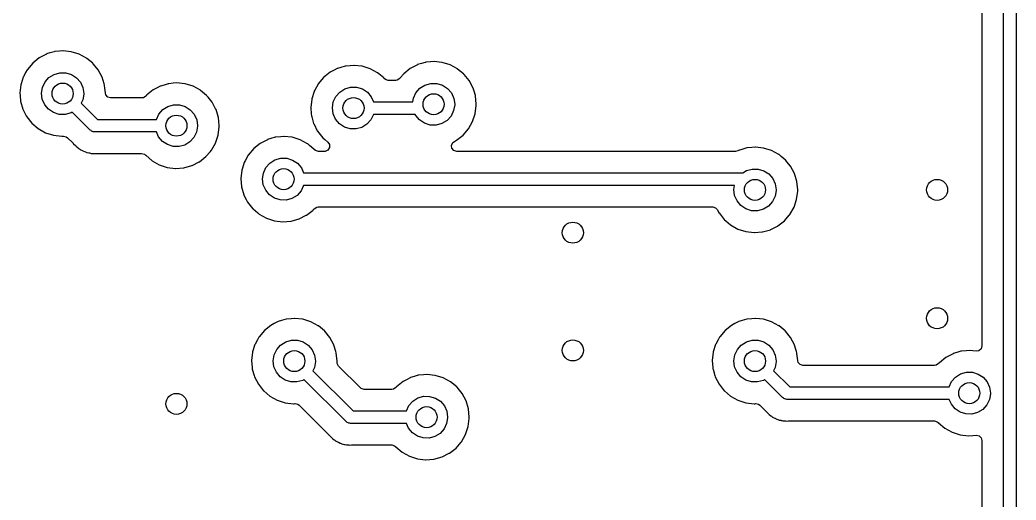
# Model space of a CAD drawing. Extents: x 123.2 to 169.8, y -144.8 to -46.7.
# Drawn here: x 146.15 to 169.77, y -130.3 to -118.9 of the extents above; entities that cross this region are included whole.
import ezdxf

# ---------------------------------------------------------------- set-up
doc = ezdxf.new("R2010")
doc.units = 0
doc.layers.add('BLACK', color=7, linetype='CONTINUOUS')

msp = doc.modelspace()

# ---------------------------------------------------------------- linework, layer by layer
at = {"layer": 'BLACK', "linetype": 'CONTINUOUS'}
for p, q in [((169.766, -71.318), (169.766, -138.232)), ((169.466, -138.17), (169.466, -71.3801)), ((168.957, -91.0876), (168.957, -126.64)), ((146.777, -119.713), (146.686, -119.761)), ((146.782, -119.71), (146.777, -119.713)), ((146.777, -119.713), (146.777, -119.713)), ((146.861, -119.687), (146.782, -119.71)), ((146.966, -119.656), (146.861, -119.687)), ((146.972, -119.655), (146.966, -119.656)), ((146.966, -119.656), (146.966, -119.656)), ((146.978, -119.654), (146.972, -119.655)), ((147.087, -119.644), (146.978, -119.654)), ((146.978, -119.654), (146.978, -119.654)), ((147.169, -119.637), (147.087, -119.644)), ((147.175, -119.637), (147.169, -119.637)), ((147.36, -119.657), (147.175, -119.637)), ((147.175, -119.637), (147.175, -119.637)), ((147.366, -119.657), (147.36, -119.657)), ((147.36, -119.657), (147.36, -119.657)), ((147.555, -119.716), (147.366, -119.657)), ((147.729, -119.81), (147.555, -119.716)), ((146.453, -119.926), (146.326, -120.077)), ((146.607, -119.802), (146.453, -119.926)), ((146.686, -119.761), (146.607, -119.802)), ((147.733, -119.814), (147.729, -119.81)), ((147.875, -119.931), (147.733, -119.814)), ((147.733, -119.814), (147.733, -119.814)), ((147.881, -119.936), (147.875, -119.931)), ((147.885, -119.941), (147.881, -119.936)), ((147.936, -120.003), (147.885, -119.941)), ((147.885, -119.941), (147.885, -119.941)), ((155.571, -119.967), (155.48, -120.015)), ((155.576, -119.964), (155.571, -119.967)), ((155.571, -119.967), (155.571, -119.967)), ((155.673, -119.936), (155.576, -119.964)), ((155.76, -119.91), (155.673, -119.936)), ((155.766, -119.909), (155.76, -119.91)), ((155.76, -119.91), (155.76, -119.91)), ((155.772, -119.908), (155.766, -119.909)), ((155.881, -119.898), (155.772, -119.908)), ((155.772, -119.908), (155.772, -119.908)), ((155.963, -119.891), (155.881, -119.898)), ((155.969, -119.891), (155.963, -119.891)), ((156.154, -119.911), (155.969, -119.891)), ((155.969, -119.891), (155.969, -119.891)), ((156.16, -119.911), (156.154, -119.911)), ((156.154, -119.911), (156.154, -119.911)), ((156.349, -119.97), (156.16, -119.911)), ((156.523, -120.064), (156.349, -119.97)), ((146.285, -120.151), (146.231, -120.251)), ((146.323, -120.083), (146.285, -120.151)), ((146.326, -120.077), (146.323, -120.083)), ((146.323, -120.083), (146.323, -120.083)), ((146.838, -120.269), (146.958, -120.194)), ((146.958, -120.194), (147.094, -120.155)), ((147.094, -120.155), (147.236, -120.155)), ((147.236, -120.155), (147.372, -120.196)), ((147.372, -120.196), (147.491, -120.273)), ((148.006, -120.089), (147.936, -120.003)), ((148.099, -120.264), (148.006, -120.089)), ((153.502, -120.146), (153.348, -120.27)), ((153.601, -120.095), (153.502, -120.146)), ((153.672, -120.057), (153.601, -120.095)), ((153.677, -120.055), (153.672, -120.057)), ((153.672, -120.057), (153.672, -120.057)), ((153.756, -120.031), (153.677, -120.055)), ((153.861, -120), (153.756, -120.031)), ((153.867, -119.999), (153.861, -120)), ((153.861, -120), (153.861, -120)), ((153.873, -119.998), (153.867, -119.999)), ((153.982, -119.988), (153.873, -119.998)), ((153.873, -119.998), (153.873, -119.998)), ((154.064, -119.981), (153.982, -119.988)), ((154.07, -119.981), (154.064, -119.981)), ((154.255, -120.001), (154.07, -119.981)), ((154.07, -119.981), (154.07, -119.981)), ((154.261, -120.001), (154.255, -120.001)), ((154.255, -120.001), (154.255, -120.001)), ((154.45, -120.06), (154.261, -120.001)), ((154.624, -120.154), (154.45, -120.06)), ((154.628, -120.158), (154.624, -120.154)), ((154.661, -120.185), (154.628, -120.158)), ((154.628, -120.158), (154.628, -120.158)), ((154.776, -120.28), (154.661, -120.185)), ((155.247, -120.18), (155.166, -120.276)), ((155.401, -120.056), (155.247, -120.18)), ((155.48, -120.015), (155.401, -120.056)), ((156.527, -120.068), (156.523, -120.064)), ((156.669, -120.185), (156.527, -120.068)), ((156.527, -120.068), (156.527, -120.068)), ((156.675, -120.19), (156.669, -120.185)), ((156.679, -120.195), (156.675, -120.19)), ((156.72, -120.245), (156.679, -120.195)), ((156.679, -120.195), (156.679, -120.195)), ((146.171, -120.439), (146.149, -120.636)), ((146.177, -120.421), (146.171, -120.439)), ((146.229, -120.257), (146.177, -120.421)), ((146.231, -120.251), (146.229, -120.257)), ((146.229, -120.257), (146.229, -120.257)), ((146.684, -120.504), (146.744, -120.375)), ((146.744, -120.375), (146.838, -120.269)), ((147.491, -120.273), (147.583, -120.381)), ((147.583, -120.381), (147.642, -120.51)), ((148.121, -120.338), (148.099, -120.264)), ((148.146, -120.421), (148.121, -120.338)), ((148.156, -120.453), (148.146, -120.421)), ((149.664, -120.418), (149.566, -120.447)), ((149.67, -120.417), (149.664, -120.418)), ((149.664, -120.418), (149.664, -120.418)), ((149.676, -120.416), (149.67, -120.417)), ((149.785, -120.406), (149.676, -120.416)), ((149.676, -120.416), (149.676, -120.416)), ((149.867, -120.399), (149.785, -120.406)), ((149.873, -120.399), (149.867, -120.399)), ((150.058, -120.419), (149.873, -120.399)), ((149.873, -120.399), (149.873, -120.399)), ((150.064, -120.419), (150.058, -120.419)), ((150.058, -120.419), (150.058, -120.419)), ((150.253, -120.478), (150.064, -120.419)), ((153.218, -120.427), (153.14, -120.568)), ((153.221, -120.422), (153.218, -120.427)), ((153.218, -120.427), (153.218, -120.427)), ((153.348, -120.27), (153.221, -120.422)), ((154.78, -120.285), (154.776, -120.28)), ((154.784, -120.289), (154.78, -120.285)), ((154.78, -120.285), (154.78, -120.285)), ((154.813, -120.316), (154.784, -120.289)), ((154.881, -120.336), (154.813, -120.316)), ((155.058, -120.336), (154.881, -120.336)), ((155.095, -120.33), (155.058, -120.336)), ((155.154, -120.291), (155.095, -120.33)), ((155.166, -120.276), (155.154, -120.291)), ((155.752, -120.448), (155.888, -120.409)), ((155.888, -120.409), (156.03, -120.409)), ((156.03, -120.409), (156.166, -120.45)), ((156.8, -120.343), (156.72, -120.245)), ((156.893, -120.518), (156.8, -120.343)), ((146.149, -120.636), (146.149, -120.642)), ((146.149, -120.642), (146.154, -120.694)), ((146.662, -120.644), (146.684, -120.504)), ((146.68, -120.784), (146.662, -120.644)), ((147.662, -120.662), (147.638, -120.802)), ((147.642, -120.51), (147.662, -120.65)), ((147.662, -120.65), (147.662, -120.662)), ((148.157, -120.459), (148.156, -120.453)), ((148.163, -120.524), (148.157, -120.459)), ((148.157, -120.459), (148.157, -120.459)), ((148.174, -120.636), (148.163, -120.524)), ((148.174, -120.64), (148.174, -120.636)), ((148.185, -120.68), (148.174, -120.64)), ((148.232, -120.733), (148.185, -120.68)), ((149.305, -120.564), (149.151, -120.688)), ((149.404, -120.512), (149.305, -120.564)), ((149.475, -120.475), (149.404, -120.512)), ((149.48, -120.472), (149.475, -120.475)), ((149.475, -120.475), (149.475, -120.475)), ((149.566, -120.447), (149.48, -120.472)), ((150.427, -120.572), (150.253, -120.478)), ((150.431, -120.576), (150.427, -120.572)), ((150.574, -120.694), (150.431, -120.576)), ((150.431, -120.576), (150.431, -120.576)), ((153.124, -120.601), (153.068, -120.778)), ((153.126, -120.595), (153.124, -120.601)), ((153.124, -120.601), (153.124, -120.601)), ((153.14, -120.568), (153.126, -120.595)), ((153.639, -120.72), (153.733, -120.613)), ((153.733, -120.613), (153.853, -120.538)), ((153.853, -120.538), (153.989, -120.499)), ((153.989, -120.499), (154.131, -120.5)), ((154.131, -120.5), (154.267, -120.54)), ((154.267, -120.54), (154.386, -120.617)), ((154.386, -120.617), (154.478, -120.725)), ((155.478, -120.758), (155.538, -120.629)), ((155.538, -120.629), (155.632, -120.523)), ((155.632, -120.523), (155.752, -120.448)), ((156.166, -120.45), (156.285, -120.527)), ((156.285, -120.527), (156.377, -120.635)), ((156.377, -120.635), (156.436, -120.764)), ((156.915, -120.59), (156.893, -120.518)), ((156.946, -120.694), (156.915, -120.59)), ((146.154, -120.694), (146.165, -120.833)), ((146.165, -120.833), (146.22, -121.023)), ((146.738, -120.914), (146.68, -120.784)), ((146.829, -121.023), (146.738, -120.914)), ((147.638, -120.802), (147.602, -120.878)), ((147.602, -120.878), (147.986, -121.262)), ((148.3, -120.753), (148.232, -120.733)), ((149.037, -120.753), (148.3, -120.753)), ((149.075, -120.748), (149.037, -120.753)), ((149.134, -120.708), (149.075, -120.748)), ((149.147, -120.693), (149.134, -120.708)), ((149.151, -120.688), (149.147, -120.693)), ((149.656, -120.956), (149.792, -120.917)), ((149.792, -120.917), (149.934, -120.917)), ((149.934, -120.917), (150.07, -120.958)), ((150.579, -120.698), (150.574, -120.694)), ((150.583, -120.703), (150.579, -120.698)), ((150.608, -120.733), (150.583, -120.703)), ((150.583, -120.703), (150.583, -120.703)), ((150.704, -120.851), (150.608, -120.733)), ((150.797, -121.026), (150.704, -120.851)), ((153.066, -120.783), (153.044, -120.98)), ((153.068, -120.778), (153.066, -120.783)), ((153.557, -120.988), (153.579, -120.848)), ((153.579, -120.848), (153.639, -120.72)), ((154.478, -120.725), (154.533, -120.844)), ((154.533, -120.844), (155.464, -120.844)), ((155.464, -120.844), (155.478, -120.758)), ((156.456, -120.916), (156.432, -121.056)), ((156.436, -120.764), (156.456, -120.904)), ((156.456, -120.904), (156.456, -120.916)), ((156.95, -120.707), (156.946, -120.694)), ((156.969, -120.904), (156.95, -120.707)), ((156.969, -120.932), (156.969, -120.904)), ((146.22, -121.023), (146.25, -121.081)), ((146.25, -121.081), (146.299, -121.177)), ((146.947, -121.101), (146.829, -121.023)), ((147.082, -121.144), (146.947, -121.101)), ((147.224, -121.146), (147.082, -121.144)), ((147.361, -121.109), (147.224, -121.146)), ((147.39, -121.091), (147.361, -121.109)), ((147.818, -121.518), (147.39, -121.091)), ((149.384, -121.262), (149.442, -121.137)), ((149.442, -121.137), (149.536, -121.031)), ((149.536, -121.031), (149.656, -120.956)), ((150.07, -120.958), (150.189, -121.035)), ((150.189, -121.035), (150.281, -121.143)), ((150.281, -121.143), (150.34, -121.272)), ((150.799, -121.032), (150.797, -121.026)), ((150.848, -121.193), (150.799, -121.032)), ((153.044, -120.98), (153.044, -120.986)), ((153.044, -120.986), (153.056, -121.129)), ((153.056, -121.129), (153.06, -121.177)), ((153.575, -121.129), (153.557, -120.988)), ((153.633, -121.258), (153.575, -121.129)), ((154.533, -121.146), (154.472, -121.274)), ((154.534, -121.144), (154.533, -121.146)), ((155.521, -121.144), (154.534, -121.144)), ((155.532, -121.168), (155.521, -121.144)), ((156.432, -121.056), (156.371, -121.184)), ((156.882, -121.316), (156.944, -121.129)), ((156.944, -121.129), (156.969, -120.932)), ((146.299, -121.177), (146.31, -121.199)), ((146.31, -121.199), (146.433, -121.354)), ((146.433, -121.354), (146.584, -121.482)), ((147.986, -121.262), (149.384, -121.262)), ((150.34, -121.272), (150.36, -121.412)), ((150.854, -121.215), (150.848, -121.193)), ((150.873, -121.412), (150.854, -121.215)), ((153.06, -121.177), (153.068, -121.204)), ((153.068, -121.204), (153.112, -121.358)), ((153.112, -121.358), (153.115, -121.367)), ((153.115, -121.367), (153.145, -121.425)), ((153.724, -121.367), (153.633, -121.258)), ((153.842, -121.445), (153.724, -121.367)), ((154.376, -121.379), (154.256, -121.453)), ((154.472, -121.274), (154.376, -121.379)), ((155.623, -121.277), (155.532, -121.168)), ((155.741, -121.355), (155.623, -121.277)), ((155.876, -121.398), (155.741, -121.355)), ((156.155, -121.363), (156.018, -121.4)), ((156.275, -121.289), (156.155, -121.363)), ((156.371, -121.184), (156.275, -121.289)), ((156.784, -121.488), (156.882, -121.316)), ((146.584, -121.482), (146.756, -121.579)), ((146.756, -121.579), (146.944, -121.64)), ((147.835, -121.528), (147.818, -121.518)), ((147.849, -121.542), (147.835, -121.528)), ((147.868, -121.547), (147.849, -121.542)), ((147.885, -121.557), (147.868, -121.547)), ((147.905, -121.557), (147.885, -121.557)), ((147.924, -121.562), (147.905, -121.557)), ((149.385, -121.562), (147.924, -121.562)), ((149.436, -121.676), (149.385, -121.562)), ((150.336, -121.564), (150.275, -121.692)), ((150.36, -121.424), (150.336, -121.564)), ((150.36, -121.412), (150.36, -121.424)), ((150.848, -121.637), (150.873, -121.44)), ((150.873, -121.44), (150.873, -121.412)), ((153.145, -121.425), (153.175, -121.485)), ((153.175, -121.485), (153.205, -121.543)), ((153.205, -121.543), (153.328, -121.698)), ((153.977, -121.488), (153.842, -121.445)), ((154.119, -121.49), (153.977, -121.488)), ((154.256, -121.453), (154.119, -121.49)), ((156.018, -121.4), (155.876, -121.398)), ((156.655, -121.638), (156.784, -121.488)), ((146.944, -121.64), (147.141, -121.663)), ((147.141, -121.663), (147.147, -121.663)), ((147.147, -121.663), (147.158, -121.662)), ((147.147, -121.663), (147.147, -121.663)), ((147.158, -121.662), (147.179, -121.66)), ((147.179, -121.66), (147.248, -121.675)), ((147.248, -121.675), (147.278, -121.697)), ((147.278, -121.697), (147.4, -121.82)), ((147.4, -121.82), (147.408, -121.828)), ((147.408, -121.828), (147.413, -121.835)), ((147.413, -121.835), (147.418, -121.841)), ((147.418, -121.841), (147.418, -121.841)), ((147.418, -121.841), (147.464, -121.884)), ((149.527, -121.785), (149.436, -121.676)), ((149.645, -121.863), (149.527, -121.785)), ((149.78, -121.906), (149.645, -121.863)), ((150.179, -121.797), (150.059, -121.871)), ((150.275, -121.692), (150.179, -121.797)), ((150.688, -121.996), (150.786, -121.824)), ((150.786, -121.824), (150.848, -121.637)), ((151.845, -121.834), (151.691, -121.958)), ((151.939, -121.785), (151.845, -121.834)), ((152.015, -121.745), (151.939, -121.785)), ((152.02, -121.742), (152.015, -121.745)), ((152.015, -121.745), (152.015, -121.745)), ((152.099, -121.719), (152.02, -121.742)), ((152.204, -121.688), (152.099, -121.719)), ((152.21, -121.687), (152.204, -121.688)), ((152.204, -121.688), (152.204, -121.688)), ((152.216, -121.686), (152.21, -121.687)), ((152.338, -121.675), (152.216, -121.686)), ((152.216, -121.686), (152.216, -121.686)), ((152.407, -121.669), (152.338, -121.675)), ((152.413, -121.669), (152.407, -121.669)), ((152.598, -121.689), (152.413, -121.669)), ((152.413, -121.669), (152.413, -121.669)), ((152.604, -121.689), (152.598, -121.689)), ((152.598, -121.689), (152.598, -121.689)), ((152.793, -121.748), (152.604, -121.689)), ((152.967, -121.842), (152.793, -121.748)), ((152.971, -121.846), (152.967, -121.842)), ((153.012, -121.88), (152.971, -121.846)), ((152.971, -121.846), (152.971, -121.846)), ((153.328, -121.698), (153.378, -121.741)), ((153.378, -121.741), (153.45, -121.802)), ((153.45, -121.802), (153.489, -121.861)), ((153.489, -121.861), (153.489, -121.932)), ((156.381, -121.88), (156.41, -121.815)), ((156.41, -121.815), (156.449, -121.785)), ((156.449, -121.785), (156.499, -121.76)), ((156.499, -121.76), (156.655, -121.638)), ((147.464, -121.884), (147.467, -121.886)), ((147.467, -121.886), (147.488, -121.907)), ((147.488, -121.907), (147.491, -121.91)), ((147.491, -121.91), (147.5, -121.917)), ((147.5, -121.917), (147.534, -121.949)), ((147.534, -121.949), (147.541, -121.953)), ((147.541, -121.953), (147.541, -121.953)), ((147.541, -121.953), (147.553, -121.959)), ((147.553, -121.959), (147.569, -121.97)), ((147.569, -121.97), (147.578, -121.977)), ((147.578, -121.977), (147.586, -121.983)), ((147.586, -121.983), (147.593, -121.986)), ((147.593, -121.986), (147.593, -121.986)), ((147.593, -121.986), (147.629, -122.002)), ((147.629, -122.002), (147.639, -122.007)), ((147.639, -122.007), (147.68, -122.029)), ((147.68, -122.029), (147.7, -122.034)), ((147.7, -122.034), (147.719, -122.041)), ((147.719, -122.041), (147.739, -122.049)), ((147.739, -122.049), (147.783, -122.056)), ((147.783, -122.056), (147.784, -122.057)), ((147.784, -122.057), (147.796, -122.059)), ((147.796, -122.059), (147.824, -122.066)), ((147.824, -122.066), (147.841, -122.07)), ((147.841, -122.07), (147.862, -122.07)), ((147.862, -122.07), (147.882, -122.072)), ((147.882, -122.072), (147.903, -122.075)), ((147.903, -122.075), (147.949, -122.071)), ((147.949, -122.071), (147.961, -122.07)), ((147.961, -122.07), (149.034, -122.07)), ((149.034, -122.07), (149.103, -122.091)), ((149.103, -122.091), (149.125, -122.109)), ((149.922, -121.908), (149.78, -121.906)), ((150.059, -121.871), (149.922, -121.908)), ((150.559, -122.146), (150.666, -122.022)), ((150.666, -122.022), (150.684, -122.001)), ((150.684, -122.001), (150.688, -121.996)), ((150.684, -122.001), (150.684, -122.001)), ((151.691, -121.958), (151.564, -122.109)), ((153.119, -121.968), (153.012, -121.88)), ((153.123, -121.973), (153.119, -121.968)), ((153.127, -121.977), (153.123, -121.973)), ((153.123, -121.973), (153.123, -121.973)), ((153.156, -122.003), (153.127, -121.977)), ((153.224, -122.023), (153.156, -122.003)), ((153.368, -122.023), (153.224, -122.023)), ((153.387, -122.022), (153.368, -122.023)), ((153.451, -121.992), (153.387, -122.022)), ((153.489, -121.932), (153.451, -121.992)), ((156.391, -121.95), (156.381, -121.88)), ((156.437, -122.003), (156.391, -121.95)), ((156.506, -122.023), (156.437, -122.003)), ((163.114, -122.023), (156.506, -122.023)), ((163.172, -122.009), (163.114, -122.023)), ((163.191, -121.999), (163.172, -122.009)), ((163.196, -121.996), (163.191, -121.999)), ((163.241, -121.983), (163.196, -121.996)), ((163.38, -121.942), (163.241, -121.983)), ((163.386, -121.941), (163.38, -121.942)), ((163.38, -121.942), (163.38, -121.942)), ((163.392, -121.94), (163.386, -121.941)), ((163.501, -121.93), (163.392, -121.94)), ((163.392, -121.94), (163.392, -121.94)), ((163.583, -121.923), (163.501, -121.93)), ((163.589, -121.923), (163.583, -121.923)), ((163.774, -121.943), (163.589, -121.923)), ((163.589, -121.923), (163.589, -121.923)), ((163.78, -121.943), (163.774, -121.943)), ((163.774, -121.943), (163.774, -121.943)), ((163.969, -122.002), (163.78, -121.943)), ((164.143, -122.096), (163.969, -122.002)), ((164.147, -122.1), (164.143, -122.096)), ((149.125, -122.109), (149.127, -122.111)), ((149.127, -122.111), (149.131, -122.116)), ((149.131, -122.116), (149.282, -122.244)), ((149.282, -122.244), (149.454, -122.341)), ((150.232, -122.354), (150.397, -122.27)), ((150.397, -122.27), (150.403, -122.268)), ((150.397, -122.27), (150.397, -122.27)), ((150.403, -122.268), (150.559, -122.146)), ((151.467, -122.289), (151.424, -122.424)), ((151.469, -122.283), (151.467, -122.289)), ((151.467, -122.289), (151.467, -122.289)), ((151.49, -122.244), (151.469, -122.283)), ((151.561, -122.115), (151.49, -122.244)), ((151.564, -122.109), (151.561, -122.115)), ((151.561, -122.115), (151.561, -122.115)), ((151.982, -122.407), (152.076, -122.301)), ((152.076, -122.301), (152.196, -122.226)), ((152.196, -122.226), (152.332, -122.187)), ((152.332, -122.187), (152.474, -122.187)), ((152.474, -122.187), (152.61, -122.228)), ((152.61, -122.228), (152.729, -122.305)), ((152.729, -122.305), (152.821, -122.413)), ((164.197, -122.141), (164.147, -122.1)), ((164.147, -122.1), (164.147, -122.1)), ((164.295, -122.222), (164.197, -122.141)), ((164.299, -122.227), (164.295, -122.222)), ((164.335, -122.27), (164.299, -122.227)), ((164.299, -122.227), (164.299, -122.227)), ((164.42, -122.375), (164.335, -122.27)), ((149.454, -122.341), (149.642, -122.402)), ((149.642, -122.402), (149.839, -122.425)), ((149.839, -122.425), (149.845, -122.425)), ((149.845, -122.425), (150.03, -122.41)), ((149.845, -122.425), (149.845, -122.425)), ((150.03, -122.41), (150.03, -122.41)), ((150.03, -122.41), (150.036, -122.41)), ((150.036, -122.41), (150.226, -122.357)), ((150.226, -122.357), (150.232, -122.354)), ((150.232, -122.354), (150.232, -122.354)), ((151.409, -122.471), (151.387, -122.668)), ((151.424, -122.424), (151.409, -122.471)), ((151.9, -122.676), (151.922, -122.536)), ((151.922, -122.536), (151.982, -122.407)), ((152.821, -122.413), (152.876, -122.532)), ((152.876, -122.532), (163.289, -122.532)), ((163.289, -122.532), (163.372, -122.48)), ((163.372, -122.48), (163.508, -122.441)), ((163.508, -122.441), (163.65, -122.441)), ((163.65, -122.441), (163.786, -122.482)), ((163.786, -122.482), (163.905, -122.559)), ((163.905, -122.559), (163.997, -122.667)), ((164.513, -122.55), (164.42, -122.375)), ((164.57, -122.739), (164.513, -122.55)), ((151.387, -122.668), (151.403, -122.865)), ((151.918, -122.816), (151.9, -122.676)), ((163.997, -122.667), (164.056, -122.796)), ((164.056, -122.796), (164.076, -122.936)), ((164.589, -122.936), (164.57, -122.739)), ((151.403, -122.865), (151.458, -123.055)), ((151.976, -122.946), (151.918, -122.816)), ((152.067, -123.055), (151.976, -122.946)), ((152.815, -122.962), (152.719, -123.067)), ((152.876, -122.834), (152.815, -122.962)), ((152.877, -122.832), (152.876, -122.834)), ((163.091, -122.832), (152.877, -122.832)), ((163.076, -122.93), (163.091, -122.832)), ((163.094, -123.07), (163.076, -122.93)), ((164.076, -122.948), (164.052, -123.088)), ((164.076, -122.936), (164.076, -122.948)), ((164.564, -123.161), (164.589, -122.964)), ((164.589, -122.964), (164.589, -122.936)), ((151.458, -123.055), (151.461, -123.061)), ((151.461, -123.061), (151.515, -123.166)), ((151.515, -123.166), (151.548, -123.231)), ((151.548, -123.231), (151.671, -123.386)), ((152.185, -123.133), (152.067, -123.055)), ((152.32, -123.176), (152.185, -123.133)), ((152.462, -123.178), (152.32, -123.176)), ((152.599, -123.141), (152.462, -123.178)), ((152.719, -123.067), (152.599, -123.141)), ((163.152, -123.2), (163.094, -123.07)), ((163.243, -123.309), (163.152, -123.2)), ((163.991, -123.216), (163.895, -123.321)), ((164.052, -123.088), (163.991, -123.216)), ((164.502, -123.348), (164.564, -123.161)), ((151.671, -123.386), (151.676, -123.39)), ((151.676, -123.39), (151.676, -123.39)), ((151.676, -123.39), (151.787, -123.485)), ((151.787, -123.485), (151.822, -123.514)), ((151.822, -123.514), (151.994, -123.611)), ((152.943, -123.538), (153.099, -123.416)), ((153.099, -123.416), (153.103, -123.411)), ((153.103, -123.411), (153.126, -123.384)), ((153.126, -123.384), (153.186, -123.346)), ((153.186, -123.346), (153.222, -123.34)), ((153.222, -123.34), (162.573, -123.34)), ((162.573, -123.34), (162.641, -123.361)), ((162.641, -123.361), (162.685, -123.409)), ((162.685, -123.409), (162.721, -123.479)), ((162.721, -123.479), (162.721, -123.479)), ((162.721, -123.479), (162.724, -123.485)), ((162.724, -123.485), (162.847, -123.64)), ((163.361, -123.387), (163.243, -123.309)), ((163.496, -123.43), (163.361, -123.387)), ((163.638, -123.432), (163.496, -123.43)), ((163.775, -123.395), (163.638, -123.432)), ((163.895, -123.321), (163.775, -123.395)), ((164.404, -123.52), (164.502, -123.348)), ((151.994, -123.611), (152.182, -123.672)), ((152.182, -123.672), (152.379, -123.695)), ((152.379, -123.695), (152.385, -123.695)), ((152.385, -123.695), (152.57, -123.68)), ((152.385, -123.695), (152.385, -123.695)), ((152.57, -123.68), (152.57, -123.68)), ((152.57, -123.68), (152.576, -123.68)), ((152.576, -123.68), (152.766, -123.627)), ((152.766, -123.627), (152.772, -123.624)), ((152.772, -123.624), (152.937, -123.54)), ((152.772, -123.624), (152.772, -123.624)), ((152.937, -123.54), (152.943, -123.538)), ((152.937, -123.54), (152.937, -123.54)), ((162.847, -123.64), (162.852, -123.644)), ((162.852, -123.644), (162.852, -123.644)), ((162.852, -123.644), (162.882, -123.67)), ((162.882, -123.67), (162.998, -123.768)), ((164.119, -123.792), (164.275, -123.67)), ((164.275, -123.67), (164.389, -123.538)), ((164.389, -123.538), (164.4, -123.525)), ((164.4, -123.525), (164.404, -123.52)), ((164.4, -123.525), (164.4, -123.525)), ((162.998, -123.768), (163.17, -123.865)), ((163.17, -123.865), (163.358, -123.926)), ((163.358, -123.926), (163.555, -123.949)), ((163.555, -123.949), (163.561, -123.949)), ((163.561, -123.949), (163.746, -123.934)), ((163.561, -123.949), (163.561, -123.949)), ((163.746, -123.934), (163.746, -123.934)), ((163.746, -123.934), (163.752, -123.934)), ((163.752, -123.934), (163.942, -123.881)), ((163.942, -123.881), (163.948, -123.878)), ((163.948, -123.878), (164.113, -123.794)), ((163.948, -123.878), (163.948, -123.878)), ((164.113, -123.794), (164.119, -123.792)), ((164.113, -123.794), (164.113, -123.794)), ((152.178, -126.111), (152.099, -126.152)), ((152.269, -126.063), (152.178, -126.111)), ((152.274, -126.06), (152.269, -126.063)), ((152.269, -126.063), (152.269, -126.063)), ((152.353, -126.037), (152.274, -126.06)), ((152.458, -126.006), (152.353, -126.037)), ((152.464, -126.005), (152.458, -126.006)), ((152.458, -126.006), (152.458, -126.006)), ((152.47, -126.004), (152.464, -126.005)), ((152.579, -125.994), (152.47, -126.004)), ((152.47, -126.004), (152.47, -126.004)), ((152.661, -125.987), (152.579, -125.994)), ((152.667, -125.987), (152.661, -125.987)), ((152.852, -126.007), (152.667, -125.987)), ((152.667, -125.987), (152.667, -125.987)), ((152.858, -126.007), (152.852, -126.007)), ((152.852, -126.007), (152.852, -126.007)), ((153.047, -126.066), (152.858, -126.007)), ((153.221, -126.16), (153.047, -126.066)), ((163.1, -126.111), (163.021, -126.152)), ((163.191, -126.063), (163.1, -126.111)), ((163.196, -126.06), (163.191, -126.063)), ((163.191, -126.063), (163.191, -126.063)), ((163.275, -126.037), (163.196, -126.06)), ((163.38, -126.006), (163.275, -126.037)), ((163.386, -126.005), (163.38, -126.006)), ((163.38, -126.006), (163.38, -126.006)), ((163.392, -126.004), (163.386, -126.005)), ((163.501, -125.994), (163.392, -126.004)), ((163.392, -126.004), (163.392, -126.004)), ((163.583, -125.987), (163.501, -125.994)), ((163.589, -125.987), (163.583, -125.987)), ((163.774, -126.007), (163.589, -125.987)), ((163.589, -125.987), (163.589, -125.987)), ((163.78, -126.007), (163.774, -126.007)), ((163.774, -126.007), (163.774, -126.007)), ((163.969, -126.066), (163.78, -126.007)), ((164.143, -126.16), (163.969, -126.066)), ((151.945, -126.276), (151.818, -126.427)), ((152.099, -126.152), (151.945, -126.276)), ((153.225, -126.164), (153.221, -126.16)), ((153.367, -126.281), (153.225, -126.164)), ((153.225, -126.164), (153.225, -126.164)), ((153.373, -126.286), (153.367, -126.281)), ((153.377, -126.291), (153.373, -126.286)), ((153.378, -126.292), (153.377, -126.291)), ((153.377, -126.291), (153.377, -126.291)), ((153.498, -126.439), (153.378, -126.292)), ((162.867, -126.276), (162.74, -126.427)), ((163.021, -126.152), (162.867, -126.276)), ((164.147, -126.164), (164.143, -126.16)), ((164.289, -126.281), (164.147, -126.164)), ((164.147, -126.164), (164.147, -126.164)), ((164.295, -126.286), (164.289, -126.281)), ((164.299, -126.291), (164.295, -126.286)), ((164.3, -126.292), (164.299, -126.291)), ((164.299, -126.291), (164.299, -126.291)), ((164.42, -126.439), (164.3, -126.292)), ((151.782, -126.493), (151.723, -126.601)), ((151.815, -126.433), (151.782, -126.493)), ((151.818, -126.427), (151.815, -126.433)), ((151.815, -126.433), (151.815, -126.433)), ((152.33, -126.619), (152.45, -126.544)), ((152.45, -126.544), (152.586, -126.505)), ((152.586, -126.505), (152.728, -126.505)), ((152.728, -126.505), (152.864, -126.546)), ((152.864, -126.546), (152.983, -126.623)), ((153.591, -126.614), (153.498, -126.439)), ((162.704, -126.493), (162.645, -126.601)), ((162.737, -126.433), (162.704, -126.493)), ((162.74, -126.427), (162.737, -126.433)), ((162.737, -126.433), (162.737, -126.433)), ((163.252, -126.619), (163.372, -126.544)), ((163.372, -126.544), (163.508, -126.505)), ((163.508, -126.505), (163.65, -126.505)), ((163.65, -126.505), (163.786, -126.546)), ((163.786, -126.546), (163.905, -126.623)), ((164.513, -126.614), (164.42, -126.439)), ((151.663, -126.789), (151.641, -126.986)), ((151.665, -126.783), (151.663, -126.789)), ((151.721, -126.607), (151.665, -126.783)), ((151.723, -126.601), (151.721, -126.607)), ((151.721, -126.607), (151.721, -126.607)), ((152.176, -126.854), (152.236, -126.725)), ((152.236, -126.725), (152.33, -126.619)), ((152.983, -126.623), (153.075, -126.731)), ((153.075, -126.731), (153.134, -126.86)), ((153.593, -126.62), (153.591, -126.614)), ((153.638, -126.769), (153.593, -126.62)), ((153.648, -126.803), (153.638, -126.769)), ((153.667, -127), (153.648, -126.803)), ((162.585, -126.789), (162.563, -126.986)), ((162.587, -126.783), (162.585, -126.789)), ((162.643, -126.607), (162.587, -126.783)), ((162.645, -126.601), (162.643, -126.607)), ((162.643, -126.607), (162.643, -126.607)), ((163.098, -126.854), (163.158, -126.725)), ((163.158, -126.725), (163.252, -126.619)), ((163.905, -126.623), (163.997, -126.731)), ((163.997, -126.731), (164.056, -126.86)), ((164.515, -126.62), (164.513, -126.614)), ((164.56, -126.769), (164.515, -126.62)), ((164.57, -126.803), (164.56, -126.769)), ((164.571, -126.809), (164.57, -126.803)), ((164.572, -126.821), (164.571, -126.809)), ((164.571, -126.809), (164.571, -126.809)), ((164.588, -126.986), (164.572, -126.821)), ((168.276, -126.822), (168.271, -126.825)), ((168.362, -126.797), (168.276, -126.822)), ((168.46, -126.768), (168.362, -126.797)), ((168.466, -126.767), (168.46, -126.768)), ((168.46, -126.768), (168.46, -126.768)), ((168.472, -126.766), (168.466, -126.767)), ((168.581, -126.756), (168.472, -126.766)), ((168.472, -126.766), (168.472, -126.766)), ((168.663, -126.749), (168.581, -126.756)), ((168.818, -126.765), (168.663, -126.749)), ((168.884, -126.754), (168.818, -126.765)), ((168.937, -126.708), (168.884, -126.754)), ((168.957, -126.64), (168.937, -126.708)), ((151.641, -126.986), (151.641, -126.992)), ((151.641, -126.992), (151.654, -127.145)), ((152.154, -126.994), (152.176, -126.854)), ((152.172, -127.134), (152.154, -126.994)), ((153.154, -127.012), (153.13, -127.152)), ((153.134, -126.86), (153.154, -127)), ((153.154, -127), (153.154, -127.012)), ((153.667, -127.004), (153.667, -127)), ((153.667, -127.028), (153.667, -127.004)), ((153.667, -127.004), (153.667, -127.004)), ((153.67, -127.056), (153.667, -127.028)), ((153.704, -127.119), (153.67, -127.056)), ((162.563, -126.986), (162.563, -126.992)), ((162.563, -126.992), (162.576, -127.145)), ((163.076, -126.994), (163.098, -126.854)), ((163.094, -127.134), (163.076, -126.994)), ((164.076, -127.012), (164.052, -127.152)), ((164.056, -126.86), (164.076, -127)), ((164.076, -127), (164.076, -127.012)), ((164.588, -126.99), (164.588, -126.986)), ((164.599, -127.03), (164.588, -126.99)), ((164.646, -127.083), (164.599, -127.03)), ((167.93, -127.058), (167.871, -127.098)), ((167.943, -127.043), (167.93, -127.058)), ((167.947, -127.038), (167.943, -127.043)), ((168.101, -126.914), (167.947, -127.038)), ((168.18, -126.873), (168.101, -126.914)), ((168.271, -126.825), (168.18, -126.873)), ((168.271, -126.825), (168.271, -126.825)), ((151.654, -127.145), (151.657, -127.183)), ((151.657, -127.183), (151.659, -127.189)), ((151.659, -127.189), (151.704, -127.346)), ((152.23, -127.264), (152.172, -127.134)), ((152.321, -127.373), (152.23, -127.264)), ((153.13, -127.152), (153.094, -127.228)), ((153.094, -127.228), (154.048, -128.182)), ((154.222, -127.637), (153.704, -127.119)), ((162.576, -127.145), (162.579, -127.183)), ((162.579, -127.183), (162.581, -127.189)), ((162.581, -127.189), (162.626, -127.346)), ((163.152, -127.264), (163.094, -127.134)), ((163.243, -127.373), (163.152, -127.264)), ((164.052, -127.152), (164.016, -127.228)), ((164.016, -127.228), (164.4, -127.612)), ((164.714, -127.103), (164.646, -127.083)), ((167.833, -127.103), (164.714, -127.103)), ((167.871, -127.098), (167.833, -127.103)), ((168.452, -127.306), (168.588, -127.267)), ((168.588, -127.267), (168.73, -127.267)), ((168.73, -127.267), (168.866, -127.308)), ((151.704, -127.346), (151.712, -127.373)), ((151.712, -127.373), (151.802, -127.549)), ((152.439, -127.451), (152.321, -127.373)), ((152.574, -127.494), (152.439, -127.451)), ((152.716, -127.496), (152.574, -127.494)), ((152.853, -127.459), (152.716, -127.496)), ((152.882, -127.441), (152.853, -127.459)), ((153.88, -128.438), (152.882, -127.441)), ((155.235, -127.484), (155.08, -127.608)), ((155.314, -127.443), (155.235, -127.484)), ((155.404, -127.395), (155.314, -127.443)), ((155.41, -127.392), (155.404, -127.395)), ((155.404, -127.395), (155.404, -127.395)), ((155.496, -127.367), (155.41, -127.392)), ((155.594, -127.338), (155.496, -127.367)), ((155.6, -127.337), (155.594, -127.338)), ((155.594, -127.338), (155.594, -127.338)), ((155.606, -127.336), (155.6, -127.337)), ((155.714, -127.326), (155.606, -127.336)), ((155.606, -127.336), (155.606, -127.336)), ((155.797, -127.319), (155.714, -127.326)), ((155.803, -127.319), (155.797, -127.319)), ((155.987, -127.339), (155.803, -127.319)), ((155.803, -127.319), (155.803, -127.319)), ((155.993, -127.339), (155.987, -127.339)), ((155.987, -127.339), (155.987, -127.339)), ((156.182, -127.398), (155.993, -127.339)), ((156.356, -127.492), (156.182, -127.398)), ((156.361, -127.496), (156.356, -127.492)), ((156.504, -127.614), (156.361, -127.496)), ((156.361, -127.496), (156.361, -127.496)), ((162.626, -127.346), (162.634, -127.373)), ((162.634, -127.373), (162.724, -127.549)), ((163.361, -127.451), (163.243, -127.373)), ((163.496, -127.494), (163.361, -127.451)), ((163.638, -127.496), (163.496, -127.494)), ((163.775, -127.459), (163.638, -127.496)), ((163.804, -127.441), (163.775, -127.459)), ((164.232, -127.868), (163.804, -127.441)), ((168.18, -127.612), (168.238, -127.487)), ((168.238, -127.487), (168.332, -127.381)), ((168.332, -127.381), (168.452, -127.306)), ((168.866, -127.308), (168.985, -127.385)), ((168.985, -127.385), (169.077, -127.493)), ((169.077, -127.493), (169.136, -127.622)), ((151.802, -127.549), (151.925, -127.704)), ((151.925, -127.704), (151.93, -127.708)), ((151.93, -127.708), (151.93, -127.708)), ((151.93, -127.708), (152.004, -127.771)), ((154.243, -127.654), (154.222, -127.637)), ((154.311, -127.674), (154.243, -127.654)), ((154.967, -127.674), (154.311, -127.674)), ((155.004, -127.668), (154.967, -127.674)), ((155.063, -127.629), (155.004, -127.668)), ((155.077, -127.613), (155.063, -127.629)), ((155.08, -127.608), (155.077, -127.613)), ((156.509, -127.618), (156.504, -127.614)), ((156.512, -127.623), (156.509, -127.618)), ((156.538, -127.654), (156.512, -127.623)), ((156.512, -127.623), (156.512, -127.623)), ((156.634, -127.771), (156.538, -127.654)), ((162.724, -127.549), (162.847, -127.704)), ((162.847, -127.704), (162.852, -127.708)), ((162.852, -127.708), (162.852, -127.708)), ((162.852, -127.708), (162.926, -127.771)), ((164.4, -127.612), (168.18, -127.612)), ((169.136, -127.622), (169.156, -127.762)), ((169.156, -127.762), (169.156, -127.774)), ((152.004, -127.771), (152.076, -127.832)), ((152.076, -127.832), (152.248, -127.929)), ((152.248, -127.929), (152.436, -127.99)), ((152.436, -127.99), (152.633, -128.013)), ((155.372, -128.058), (155.465, -127.951)), ((155.465, -127.951), (155.585, -127.876)), ((155.585, -127.876), (155.722, -127.837)), ((155.722, -127.837), (155.863, -127.838)), ((155.863, -127.838), (155.999, -127.878)), ((155.999, -127.878), (156.118, -127.955)), ((156.118, -127.955), (156.211, -128.063)), ((156.726, -127.946), (156.634, -127.771)), ((156.784, -128.135), (156.726, -127.946)), ((162.926, -127.771), (162.998, -127.832)), ((162.998, -127.832), (163.17, -127.929)), ((163.17, -127.929), (163.358, -127.99)), ((163.358, -127.99), (163.555, -128.013)), ((164.249, -127.878), (164.232, -127.868)), ((164.263, -127.892), (164.249, -127.878)), ((164.282, -127.897), (164.263, -127.892)), ((164.299, -127.907), (164.282, -127.897)), ((164.319, -127.907), (164.299, -127.907)), ((164.338, -127.912), (164.319, -127.907)), ((168.181, -127.912), (164.338, -127.912)), ((168.232, -128.026), (168.181, -127.912)), ((169.132, -127.914), (169.071, -128.042)), ((169.156, -127.774), (169.132, -127.914)), ((152.633, -128.013), (152.639, -128.013)), ((152.639, -128.013), (152.648, -128.012)), ((152.639, -128.013), (152.639, -128.013)), ((152.648, -128.012), (152.671, -128.01)), ((152.671, -128.01), (152.74, -128.025)), ((152.74, -128.025), (152.77, -128.047)), ((152.77, -128.047), (153.462, -128.74)), ((154.048, -128.182), (155.313, -128.182)), ((155.313, -128.182), (155.372, -128.058)), ((156.211, -128.063), (156.269, -128.192)), ((156.269, -128.192), (156.29, -128.332)), ((156.803, -128.332), (156.784, -128.135)), ((163.555, -128.013), (163.561, -128.013)), ((163.561, -128.013), (163.572, -128.012)), ((163.561, -128.013), (163.561, -128.013)), ((163.572, -128.012), (163.593, -128.01)), ((163.593, -128.01), (163.662, -128.025)), ((163.662, -128.025), (163.692, -128.047)), ((163.692, -128.047), (163.814, -128.17)), ((163.814, -128.17), (163.822, -128.178)), ((163.822, -128.178), (163.827, -128.185)), ((163.827, -128.185), (163.832, -128.191)), ((163.832, -128.191), (163.832, -128.191)), ((163.832, -128.191), (163.878, -128.234)), ((163.878, -128.234), (163.881, -128.236)), ((163.881, -128.236), (163.902, -128.257)), ((168.323, -128.135), (168.232, -128.026)), ((168.441, -128.213), (168.323, -128.135)), ((168.576, -128.256), (168.441, -128.213)), ((168.855, -128.221), (168.718, -128.258)), ((168.975, -128.147), (168.855, -128.221)), ((169.071, -128.042), (168.975, -128.147)), ((153.897, -128.448), (153.88, -128.438)), ((153.911, -128.462), (153.897, -128.448)), ((153.93, -128.467), (153.911, -128.462)), ((153.947, -128.477), (153.93, -128.467)), ((156.289, -128.344), (156.266, -128.484)), ((156.29, -128.332), (156.289, -128.344)), ((156.778, -128.557), (156.802, -128.36)), ((156.802, -128.36), (156.803, -128.332)), ((163.902, -128.257), (163.905, -128.26)), ((163.905, -128.26), (163.914, -128.267)), ((163.914, -128.267), (163.948, -128.299)), ((163.948, -128.299), (163.955, -128.303)), ((163.955, -128.303), (163.955, -128.303)), ((163.955, -128.303), (163.967, -128.309)), ((163.967, -128.309), (163.983, -128.32)), ((163.983, -128.32), (163.993, -128.328)), ((163.993, -128.328), (164, -128.333)), ((164, -128.333), (164.007, -128.336)), ((164.007, -128.336), (164.007, -128.336)), ((164.007, -128.336), (164.043, -128.352)), ((164.043, -128.352), (164.053, -128.357)), ((164.053, -128.357), (164.066, -128.364)), ((164.066, -128.364), (164.094, -128.379)), ((164.094, -128.379), (164.114, -128.384)), ((164.114, -128.384), (164.133, -128.391)), ((164.133, -128.391), (164.153, -128.399)), ((164.153, -128.399), (164.197, -128.406)), ((164.197, -128.406), (164.198, -128.407)), ((164.198, -128.407), (164.21, -128.409)), ((164.21, -128.409), (164.238, -128.416)), ((164.238, -128.416), (164.255, -128.421)), ((164.255, -128.421), (164.276, -128.421)), ((164.276, -128.421), (164.296, -128.422)), ((164.296, -128.422), (164.317, -128.425)), ((164.317, -128.425), (164.363, -128.421)), ((164.363, -128.421), (164.375, -128.421)), ((164.375, -128.421), (167.83, -128.421)), ((167.83, -128.421), (167.899, -128.441)), ((167.899, -128.441), (167.921, -128.459)), ((167.921, -128.459), (167.923, -128.461)), ((167.923, -128.461), (167.927, -128.466)), ((167.927, -128.466), (168.078, -128.594)), ((168.718, -128.258), (168.576, -128.256)), ((153.967, -128.477), (153.947, -128.477)), ((153.986, -128.482), (153.967, -128.477)), ((155.315, -128.482), (153.986, -128.482)), ((155.365, -128.596), (155.315, -128.482)), ((155.456, -128.705), (155.365, -128.596)), ((155.574, -128.783), (155.456, -128.705)), ((156.204, -128.612), (156.109, -128.717)), ((156.266, -128.484), (156.204, -128.612)), ((156.715, -128.744), (156.778, -128.557)), ((168.078, -128.594), (168.25, -128.691)), ((168.25, -128.691), (168.438, -128.752)), ((153.462, -128.74), (153.47, -128.748)), ((153.47, -128.748), (153.475, -128.755)), ((153.475, -128.755), (153.48, -128.761)), ((153.48, -128.761), (153.48, -128.761)), ((153.48, -128.761), (153.526, -128.804)), ((153.526, -128.804), (153.529, -128.806)), ((153.529, -128.806), (153.55, -128.827)), ((153.55, -128.827), (153.553, -128.829)), ((153.553, -128.829), (153.553, -128.83)), ((153.553, -128.83), (153.562, -128.837)), ((153.562, -128.837), (153.596, -128.869)), ((153.596, -128.869), (153.603, -128.873)), ((153.603, -128.873), (153.603, -128.873)), ((153.603, -128.873), (153.615, -128.879)), ((153.615, -128.879), (153.631, -128.89)), ((153.631, -128.89), (153.642, -128.899)), ((153.642, -128.899), (153.642, -128.899)), ((153.642, -128.899), (153.648, -128.903)), ((153.648, -128.903), (153.691, -128.922)), ((153.691, -128.922), (153.701, -128.927)), ((153.701, -128.927), (153.742, -128.949)), ((155.71, -128.826), (155.574, -128.783)), ((155.851, -128.828), (155.71, -128.826)), ((155.988, -128.791), (155.851, -128.828)), ((156.109, -128.717), (155.988, -128.791)), ((156.488, -129.066), (156.608, -128.927)), ((156.608, -128.927), (156.614, -128.921)), ((156.614, -128.921), (156.618, -128.916)), ((156.614, -128.921), (156.614, -128.921)), ((156.618, -128.916), (156.715, -128.744)), ((168.438, -128.752), (168.635, -128.775)), ((168.635, -128.775), (168.641, -128.775)), ((168.641, -128.775), (168.742, -128.767)), ((168.641, -128.775), (168.641, -128.775)), ((168.742, -128.767), (168.822, -128.761)), ((168.822, -128.761), (168.891, -128.775)), ((168.891, -128.775), (168.942, -128.825)), ((168.942, -128.825), (168.957, -128.886)), ((168.957, -128.886), (168.957, -137.907)), ((153.742, -128.949), (153.749, -128.951)), ((153.749, -128.951), (153.749, -128.951)), ((153.749, -128.951), (153.763, -128.955)), ((153.763, -128.955), (153.781, -128.961)), ((153.781, -128.961), (153.801, -128.969)), ((153.801, -128.969), (153.809, -128.971)), ((153.809, -128.971), (153.847, -128.977)), ((153.847, -128.977), (153.858, -128.979)), ((153.858, -128.979), (153.895, -128.989)), ((153.895, -128.989), (153.895, -128.989)), ((153.895, -128.989), (153.903, -128.991)), ((153.903, -128.991), (153.924, -128.991)), ((153.924, -128.991), (153.944, -128.992)), ((153.944, -128.992), (153.965, -128.995)), ((153.965, -128.995), (154.011, -128.991)), ((154.011, -128.991), (154.023, -128.991)), ((154.023, -128.991), (154.964, -128.991)), ((154.964, -128.991), (155.032, -129.011)), ((155.032, -129.011), (155.055, -129.029)), ((155.055, -129.029), (155.057, -129.031)), ((155.057, -129.031), (155.061, -129.036)), ((155.061, -129.036), (155.211, -129.164)), ((155.211, -129.164), (155.384, -129.261)), ((156.332, -129.188), (156.488, -129.066)), ((155.384, -129.261), (155.572, -129.322)), ((155.572, -129.322), (155.768, -129.345)), ((155.768, -129.345), (155.774, -129.345)), ((155.774, -129.345), (155.959, -129.331)), ((155.774, -129.345), (155.774, -129.345)), ((155.959, -129.331), (155.965, -129.33)), ((155.959, -129.331), (155.959, -129.331)), ((155.965, -129.33), (156.156, -129.277)), ((156.156, -129.277), (156.161, -129.274)), ((156.161, -129.274), (156.327, -129.19)), ((156.161, -129.274), (156.161, -129.274)), ((156.327, -129.19), (156.332, -129.188)), ((156.327, -129.19), (156.327, -129.19))]:
    msp.add_line(p, q, dxfattribs=at)
at = {"layer": 'BLACK'}
for centre in [(147.162, -120.65), (155.956, -120.904), (154.057, -120.994), (149.86, -121.412), (152.4, -122.682), (163.576, -122.936), (167.894, -122.936), (159.258, -123.952), (167.894, -125.984), (159.258, -126.746), (152.654, -127), (163.576, -127), (168.656, -127.762), (149.86, -128.016), (155.79, -128.332)]:
    msp.add_circle(centre, 0.25, dxfattribs=at)

doc.saveas('drawing.dxf')
